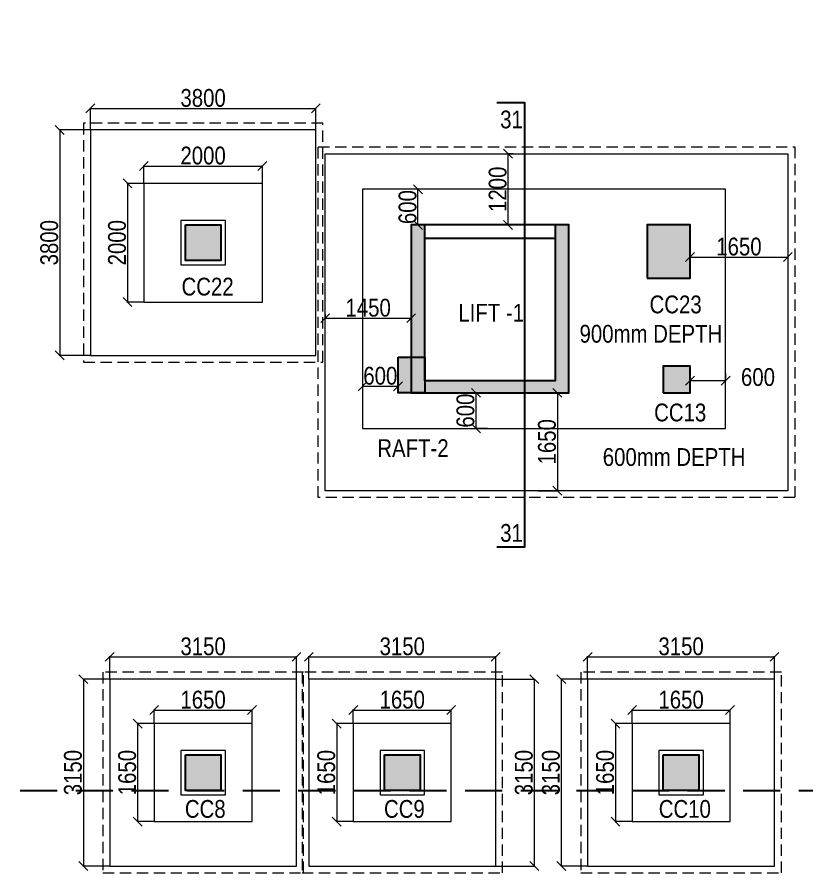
# Model space of a CAD drawing. Header units: millimetres. Extents: x 1112055 to 3390982, y -148532 to 766891.
# Drawn here: x 2029782 to 2043094, y 678122 to 692544 of the extents above; entities that cross this region are included whole.
import ezdxf

# ---------------------------------------------------------------- set-up
doc = ezdxf.new("R2010")
doc.units = ezdxf.units.MM
doc.header["$PDMODE"] = 35
doc.header["$PDSIZE"] = -25
doc.linetypes.add('DASHED2', pattern=[0.375, 0.25, -0.125])
doc.linetypes.add('Hidden', pattern=[9.525, 6.35, -3.175])
for name, color, linetype, lineweight in [('B COL. NO.', 3, 'Continuous', 20), ('B FINAL COLUMN', 1, 'Continuous', 30), ('B FOOTING', 49, 'Continuous', 20), ('B FOOTING DIM', 234, 'Continuous', 9), ('B P.C.C', 251, 'Continuous', 0)]:
    doc.layers.add(name, color=color, linetype=linetype, lineweight=lineweight)
doc.layers.add('B Pedestal', color=7, linetype='Continuous', lineweight=9, true_color=0x5c8948)
doc.layers.add('B-COL HT', color=7, linetype='Continuous', lineweight=0, true_color=0x4e4f45)
doc.styles.add('SWINC', font='swissc.ttf')
doc.dimstyles.new('BHOOMI', dxfattribs={"dimtxt": 230, "dimasz": 150, "dimexe": 10, "dimexo": 0, "dimgap": 25, "dimtad": 1, "dimdec": 0, "dimzin": 0, "dimdsep": 46, "dimtxsty": 'SWINC', "dimblk": 'OBLIQUE', "dimcen": 0.09, "dimclrd": 250, "dimclre": 250, "dimclrt": 256, "dimaunit": 1, "dimadec": 3, "dimazin": 0, "dimtfac": 1, "dimtdec": 0, "dimtofl": 0, "dimtmove": 1, "dimatfit": 3, "dimfxl": 100, "dimtolj": 1, "dimtzin": 0, "dimlwd": 9, "dimlwe": 5, "dimarcsym": 0})

# ---------------------------------------------------------------- blocks, each defined once
blk = doc.blocks.new('_Oblique')
at = {"color": 0, "linetype": 'ByBlock', "lineweight": -2}
blk.add_line((-0.5, -0.5), (0.5, 0.5), dxfattribs=at)
blk = doc.blocks.new('*D2959')
at = {"layer": 'B FOOTING DIM', "color": 250, "lineweight": 5, "ltscale": 0.5, "transparency": 16777216}
for p, q in [((2032092, 680637), (2032092, 680875)), ((2032092, 680865), (2033742, 680865)), ((2033742, 680637), (2033742, 680875))]:
    blk.add_line(p, q, dxfattribs=at)
at = {"layer": 'Defpoints', "color": 0, "transparency": 16777216}
for p in [(2033742, 680865), (2032092, 680637), (2033742, 680637)]:
    blk.add_point(p, dxfattribs=at)
at = {"layer": 'B FOOTING DIM', "color": 250, "lineweight": 5, "transparency": 16777216, "xscale": 150, "yscale": 150, "zscale": 150, "rotation": 180}
blk.add_blockref('_Oblique', (2032092, 680865), dxfattribs=at)
at = {"layer": 'B FOOTING DIM', "color": 250, "lineweight": 5, "transparency": 16777216, "xscale": 150, "yscale": 150, "zscale": 150}
blk.add_blockref('_Oblique', (2033742, 680865), dxfattribs=at)
at = {"layer": 'B FOOTING DIM', "transparency": 16777216, "insert": (2032917, 681040), "char_height": 300, "attachment_point": 5, "style": 'SWINC'}
blk.add_mtext('\\A1;1650', dxfattribs=at)
blk = doc.blocks.new('*D2960')
at = {"layer": 'B FOOTING DIM', "color": 250, "lineweight": 5, "ltscale": 0.5, "transparency": 16777216}
for p, q in [((2032092, 680637), (2031803, 680637)), ((2031813, 680637), (2031813, 678987)), ((2032092, 678987), (2031803, 678987))]:
    blk.add_line(p, q, dxfattribs=at)
at = {"layer": 'Defpoints', "color": 0, "transparency": 16777216}
for p in [(2032092, 680637), (2031813, 678987), (2032092, 678987)]:
    blk.add_point(p, dxfattribs=at)
at = {"layer": 'B FOOTING DIM', "color": 250, "lineweight": 5, "transparency": 16777216, "xscale": 150, "yscale": 150, "zscale": 150}
for p, rotation in [((2031813, 680637), 90), ((2031813, 678987), 270)]:
    blk.add_blockref('_Oblique', p, dxfattribs=dict(at, rotation=rotation))
at = {"layer": 'B FOOTING DIM', "transparency": 16777216, "insert": (2031638, 679812), "char_height": 300, "attachment_point": 5, "rotation": 90, "style": 'SWINC'}
blk.add_mtext('\\A1;1650', dxfattribs=at)
blk = doc.blocks.new('*D2961')
at = {"layer": 'B FOOTING DIM', "color": 250, "lineweight": 5, "ltscale": 0.5, "transparency": 16777216}
for p, q in [((2031342, 681387), (2031342, 681773)), ((2031342, 681763), (2034492, 681763)), ((2034492, 681387), (2034492, 681773))]:
    blk.add_line(p, q, dxfattribs=at)
at = {"layer": 'Defpoints', "color": 0, "transparency": 16777216}
for p in [(2034492, 681763), (2031342, 681387), (2034492, 681387)]:
    blk.add_point(p, dxfattribs=at)
at = {"layer": 'B FOOTING DIM', "color": 250, "lineweight": 5, "transparency": 16777216, "xscale": 150, "yscale": 150, "zscale": 150, "rotation": 180}
blk.add_blockref('_Oblique', (2031342, 681763), dxfattribs=at)
at = {"layer": 'B FOOTING DIM', "color": 250, "lineweight": 5, "transparency": 16777216, "xscale": 150, "yscale": 150, "zscale": 150}
blk.add_blockref('_Oblique', (2034492, 681763), dxfattribs=at)
at = {"layer": 'B FOOTING DIM', "transparency": 16777216, "insert": (2032917, 681938), "char_height": 300, "attachment_point": 5, "style": 'SWINC'}
blk.add_mtext('\\A1;3150', dxfattribs=at)
blk = doc.blocks.new('*D2962')
at = {"layer": 'B FOOTING DIM', "color": 250, "lineweight": 5, "ltscale": 0.5, "transparency": 16777216}
for p, q in [((2031342, 681387), (2030889, 681387)), ((2030899, 681387), (2030899, 678237)), ((2031342, 678237), (2030889, 678237))]:
    blk.add_line(p, q, dxfattribs=at)
at = {"layer": 'Defpoints', "color": 0, "transparency": 16777216}
for p in [(2031342, 681387), (2030899, 678237), (2031342, 678237)]:
    blk.add_point(p, dxfattribs=at)
at = {"layer": 'B FOOTING DIM', "color": 250, "lineweight": 5, "transparency": 16777216, "xscale": 150, "yscale": 150, "zscale": 150}
for p, rotation in [((2030899, 681387), 90), ((2030899, 678237), 270)]:
    blk.add_blockref('_Oblique', p, dxfattribs=dict(at, rotation=rotation))
at = {"layer": 'B FOOTING DIM', "transparency": 16777216, "insert": (2030724, 679812), "char_height": 300, "attachment_point": 5, "rotation": 90, "style": 'SWINC'}
blk.add_mtext('\\A1;3150', dxfattribs=at)
blk = doc.blocks.new('*D2963')
at = {"layer": 'B FOOTING DIM', "color": 250, "lineweight": 5, "ltscale": 0.5, "transparency": 16777216}
for p, q in [((2035449, 680637), (2035449, 680875)), ((2035449, 680865), (2037099, 680865)), ((2037099, 680637), (2037099, 680875))]:
    blk.add_line(p, q, dxfattribs=at)
at = {"layer": 'Defpoints', "color": 0, "transparency": 16777216}
for p in [(2037099, 680865), (2035449, 680637), (2037099, 680637)]:
    blk.add_point(p, dxfattribs=at)
at = {"layer": 'B FOOTING DIM', "color": 250, "lineweight": 5, "transparency": 16777216, "xscale": 150, "yscale": 150, "zscale": 150, "rotation": 180}
blk.add_blockref('_Oblique', (2035449, 680865), dxfattribs=at)
at = {"layer": 'B FOOTING DIM', "color": 250, "lineweight": 5, "transparency": 16777216, "xscale": 150, "yscale": 150, "zscale": 150}
blk.add_blockref('_Oblique', (2037099, 680865), dxfattribs=at)
at = {"layer": 'B FOOTING DIM', "transparency": 16777216, "insert": (2036274, 681040), "char_height": 300, "attachment_point": 5, "style": 'SWINC'}
blk.add_mtext('\\A1;1650', dxfattribs=at)
blk = doc.blocks.new('*D2964')
at = {"layer": 'B FOOTING DIM', "color": 250, "lineweight": 5, "ltscale": 0.5, "transparency": 16777216}
for p, q in [((2035449, 680637), (2035159, 680637)), ((2035169, 680637), (2035169, 678987)), ((2035449, 678987), (2035159, 678987))]:
    blk.add_line(p, q, dxfattribs=at)
at = {"layer": 'Defpoints', "color": 0, "transparency": 16777216}
for p in [(2035449, 680637), (2035169, 678987), (2035449, 678987)]:
    blk.add_point(p, dxfattribs=at)
at = {"layer": 'B FOOTING DIM', "color": 250, "lineweight": 5, "transparency": 16777216, "xscale": 150, "yscale": 150, "zscale": 150}
for p, rotation in [((2035169, 680637), 90), ((2035169, 678987), 270)]:
    blk.add_blockref('_Oblique', p, dxfattribs=dict(at, rotation=rotation))
at = {"layer": 'B FOOTING DIM', "transparency": 16777216, "insert": (2034994, 679812), "char_height": 300, "attachment_point": 5, "rotation": 90, "style": 'SWINC'}
blk.add_mtext('\\A1;1650', dxfattribs=at)
blk = doc.blocks.new('*D2965')
at = {"layer": 'B FOOTING DIM', "color": 250, "lineweight": 5, "ltscale": 0.5, "transparency": 16777216}
for p, q in [((2034699, 681387), (2034699, 681773)), ((2034699, 681763), (2037849, 681763)), ((2037849, 681387), (2037849, 681773))]:
    blk.add_line(p, q, dxfattribs=at)
at = {"layer": 'Defpoints', "color": 0, "transparency": 16777216}
for p in [(2037849, 681763), (2034699, 681387), (2037849, 681387)]:
    blk.add_point(p, dxfattribs=at)
at = {"layer": 'B FOOTING DIM', "color": 250, "lineweight": 5, "transparency": 16777216, "xscale": 150, "yscale": 150, "zscale": 150, "rotation": 180}
blk.add_blockref('_Oblique', (2034699, 681763), dxfattribs=at)
at = {"layer": 'B FOOTING DIM', "color": 250, "lineweight": 5, "transparency": 16777216, "xscale": 150, "yscale": 150, "zscale": 150}
blk.add_blockref('_Oblique', (2037849, 681763), dxfattribs=at)
at = {"layer": 'B FOOTING DIM', "transparency": 16777216, "insert": (2036274, 681938), "char_height": 300, "attachment_point": 5, "style": 'SWINC'}
blk.add_mtext('\\A1;3150', dxfattribs=at)
blk = doc.blocks.new('*D2966')
at = {"layer": 'B FOOTING DIM', "color": 250, "lineweight": 5, "ltscale": 0.5, "transparency": 16777216}
for p, q in [((2037849, 681387), (2038509, 681387)), ((2038499, 681387), (2038499, 678237)), ((2037849, 678237), (2038509, 678237))]:
    blk.add_line(p, q, dxfattribs=at)
at = {"layer": 'Defpoints', "color": 0, "transparency": 16777216}
for p in [(2037849, 681387), (2037849, 678237), (2038499, 678237)]:
    blk.add_point(p, dxfattribs=at)
at = {"layer": 'B FOOTING DIM', "color": 250, "lineweight": 5, "transparency": 16777216, "xscale": 150, "yscale": 150, "zscale": 150}
for p, rotation in [((2038499, 681387), 90), ((2038499, 678237), 270)]:
    blk.add_blockref('_Oblique', p, dxfattribs=dict(at, rotation=rotation))
at = {"layer": 'B FOOTING DIM', "transparency": 16777216, "insert": (2038324, 679812), "char_height": 300, "attachment_point": 5, "rotation": 90, "style": 'SWINC'}
blk.add_mtext('\\A1;3150', dxfattribs=at)
blk = doc.blocks.new('*D2967')
at = {"layer": 'B FOOTING DIM', "color": 250, "lineweight": 5, "ltscale": 0.5, "transparency": 16777216}
for p, q in [((2040149, 680637), (2040149, 680875)), ((2040149, 680865), (2041799, 680865)), ((2041799, 680637), (2041799, 680875))]:
    blk.add_line(p, q, dxfattribs=at)
at = {"layer": 'Defpoints', "color": 0, "transparency": 16777216}
for p in [(2041799, 680865), (2040149, 680637), (2041799, 680637)]:
    blk.add_point(p, dxfattribs=at)
at = {"layer": 'B FOOTING DIM', "color": 250, "lineweight": 5, "transparency": 16777216, "xscale": 150, "yscale": 150, "zscale": 150, "rotation": 180}
blk.add_blockref('_Oblique', (2040149, 680865), dxfattribs=at)
at = {"layer": 'B FOOTING DIM', "color": 250, "lineweight": 5, "transparency": 16777216, "xscale": 150, "yscale": 150, "zscale": 150}
blk.add_blockref('_Oblique', (2041799, 680865), dxfattribs=at)
at = {"layer": 'B FOOTING DIM', "transparency": 16777216, "insert": (2040974, 681040), "char_height": 300, "attachment_point": 5, "style": 'SWINC'}
blk.add_mtext('\\A1;1650', dxfattribs=at)
blk = doc.blocks.new('*D2968')
at = {"layer": 'B FOOTING DIM', "color": 250, "lineweight": 5, "ltscale": 0.5, "transparency": 16777216}
for p, q in [((2040149, 680637), (2039859, 680637)), ((2039869, 680637), (2039869, 678987)), ((2040149, 678987), (2039859, 678987))]:
    blk.add_line(p, q, dxfattribs=at)
at = {"layer": 'Defpoints', "color": 0, "transparency": 16777216}
for p in [(2040149, 680637), (2039869, 678987), (2040149, 678987)]:
    blk.add_point(p, dxfattribs=at)
at = {"layer": 'B FOOTING DIM', "color": 250, "lineweight": 5, "transparency": 16777216, "xscale": 150, "yscale": 150, "zscale": 150}
for p, rotation in [((2039869, 680637), 90), ((2039869, 678987), 270)]:
    blk.add_blockref('_Oblique', p, dxfattribs=dict(at, rotation=rotation))
at = {"layer": 'B FOOTING DIM', "transparency": 16777216, "insert": (2039694, 679812), "char_height": 300, "attachment_point": 5, "rotation": 90, "style": 'SWINC'}
blk.add_mtext('\\A1;1650', dxfattribs=at)
blk = doc.blocks.new('*D2969')
at = {"layer": 'B FOOTING DIM', "color": 250, "lineweight": 5, "ltscale": 0.5, "transparency": 16777216}
for p, q in [((2039399, 681387), (2039399, 681773)), ((2039399, 681763), (2042549, 681763)), ((2042549, 681387), (2042549, 681773))]:
    blk.add_line(p, q, dxfattribs=at)
at = {"layer": 'Defpoints', "color": 0, "transparency": 16777216}
for p in [(2042549, 681763), (2039399, 681387), (2042549, 681387)]:
    blk.add_point(p, dxfattribs=at)
at = {"layer": 'B FOOTING DIM', "color": 250, "lineweight": 5, "transparency": 16777216, "xscale": 150, "yscale": 150, "zscale": 150, "rotation": 180}
blk.add_blockref('_Oblique', (2039399, 681763), dxfattribs=at)
at = {"layer": 'B FOOTING DIM', "color": 250, "lineweight": 5, "transparency": 16777216, "xscale": 150, "yscale": 150, "zscale": 150}
blk.add_blockref('_Oblique', (2042549, 681763), dxfattribs=at)
at = {"layer": 'B FOOTING DIM', "transparency": 16777216, "insert": (2040974, 681938), "char_height": 300, "attachment_point": 5, "style": 'SWINC'}
blk.add_mtext('\\A1;3150', dxfattribs=at)
blk = doc.blocks.new('*D2970')
at = {"layer": 'B FOOTING DIM', "color": 250, "lineweight": 5, "ltscale": 0.5, "transparency": 16777216}
for p, q in [((2039399, 681387), (2038945, 681387)), ((2038955, 681387), (2038955, 678237)), ((2039399, 678237), (2038945, 678237))]:
    blk.add_line(p, q, dxfattribs=at)
at = {"layer": 'Defpoints', "color": 0, "transparency": 16777216}
for p in [(2039399, 681387), (2038955, 678237), (2039399, 678237)]:
    blk.add_point(p, dxfattribs=at)
at = {"layer": 'B FOOTING DIM', "color": 250, "lineweight": 5, "transparency": 16777216, "xscale": 150, "yscale": 150, "zscale": 150}
for p, rotation in [((2038955, 681387), 90), ((2038955, 678237), 270)]:
    blk.add_blockref('_Oblique', p, dxfattribs=dict(at, rotation=rotation))
at = {"layer": 'B FOOTING DIM', "transparency": 16777216, "insert": (2038780, 679812), "char_height": 300, "attachment_point": 5, "rotation": 90, "style": 'SWINC'}
blk.add_mtext('\\A1;3150', dxfattribs=at)
blk = doc.blocks.new('*D3019')
at = {"layer": 'B FOOTING DIM', "color": 250, "lineweight": 5, "ltscale": 0.5, "transparency": 16777216}
for p, q in [((2031017, 690642), (2031017, 691015)), ((2031017, 691005), (2034817, 691005)), ((2034817, 690642), (2034817, 691015))]:
    blk.add_line(p, q, dxfattribs=at)
at = {"layer": 'Defpoints', "color": 0, "transparency": 16777216}
for p in [(2034817, 691005), (2031017, 690642), (2034817, 690642)]:
    blk.add_point(p, dxfattribs=at)
at = {"layer": 'B FOOTING DIM', "color": 250, "lineweight": 5, "transparency": 16777216, "xscale": 150, "yscale": 150, "zscale": 150, "rotation": 180}
blk.add_blockref('_Oblique', (2031017, 691005), dxfattribs=at)
at = {"layer": 'B FOOTING DIM', "color": 250, "lineweight": 5, "transparency": 16777216, "xscale": 150, "yscale": 150, "zscale": 150}
blk.add_blockref('_Oblique', (2034817, 691005), dxfattribs=at)
at = {"layer": 'B FOOTING DIM', "transparency": 16777216, "insert": (2032917, 691180), "char_height": 300, "attachment_point": 5, "style": 'SWINC'}
blk.add_mtext('\\A1;3800', dxfattribs=at)
blk = doc.blocks.new('*D3020')
at = {"layer": 'B FOOTING DIM', "color": 250, "lineweight": 5, "ltscale": 0.5, "transparency": 16777216}
for p, q in [((2031017, 690642), (2030490, 690642)), ((2030500, 690642), (2030500, 686842)), ((2031017, 686842), (2030490, 686842))]:
    blk.add_line(p, q, dxfattribs=at)
at = {"layer": 'Defpoints', "color": 0, "transparency": 16777216}
for p in [(2031017, 690642), (2030500, 686842), (2031017, 686842)]:
    blk.add_point(p, dxfattribs=at)
at = {"layer": 'B FOOTING DIM', "color": 250, "lineweight": 5, "transparency": 16777216, "xscale": 150, "yscale": 150, "zscale": 150}
for p, rotation in [((2030500, 690642), 90), ((2030500, 686842), 270)]:
    blk.add_blockref('_Oblique', p, dxfattribs=dict(at, rotation=rotation))
at = {"layer": 'B FOOTING DIM', "transparency": 16777216, "insert": (2030325, 688742), "char_height": 300, "attachment_point": 5, "rotation": 90, "style": 'SWINC'}
blk.add_mtext('\\A1;3800', dxfattribs=at)
blk = doc.blocks.new('*D3021')
at = {"layer": 'B FOOTING DIM', "color": 250, "lineweight": 5, "ltscale": 0.5, "transparency": 16777216}
for p, q in [((2031917, 689742), (2031917, 690044)), ((2031917, 690034), (2033917, 690034)), ((2033917, 689742), (2033917, 690044))]:
    blk.add_line(p, q, dxfattribs=at)
at = {"layer": 'Defpoints', "color": 0, "transparency": 16777216}
for p in [(2033917, 690034), (2031917, 689742), (2033917, 689742)]:
    blk.add_point(p, dxfattribs=at)
at = {"layer": 'B FOOTING DIM', "color": 250, "lineweight": 5, "transparency": 16777216, "xscale": 150, "yscale": 150, "zscale": 150, "rotation": 180}
blk.add_blockref('_Oblique', (2031917, 690034), dxfattribs=at)
at = {"layer": 'B FOOTING DIM', "color": 250, "lineweight": 5, "transparency": 16777216, "xscale": 150, "yscale": 150, "zscale": 150}
blk.add_blockref('_Oblique', (2033917, 690034), dxfattribs=at)
at = {"layer": 'B FOOTING DIM', "transparency": 16777216, "insert": (2032917, 690209), "char_height": 300, "attachment_point": 5, "style": 'SWINC'}
blk.add_mtext('\\A1;2000', dxfattribs=at)
blk = doc.blocks.new('*D3022')
at = {"layer": 'B FOOTING DIM', "color": 250, "lineweight": 5, "ltscale": 0.5, "transparency": 16777216}
for p, q in [((2031917, 689742), (2031632, 689742)), ((2031642, 689742), (2031642, 687742)), ((2031917, 687742), (2031632, 687742))]:
    blk.add_line(p, q, dxfattribs=at)
at = {"layer": 'Defpoints', "color": 0, "transparency": 16777216}
for p in [(2031917, 689742), (2031642, 687742), (2031917, 687742)]:
    blk.add_point(p, dxfattribs=at)
at = {"layer": 'B FOOTING DIM', "color": 250, "lineweight": 5, "transparency": 16777216, "xscale": 150, "yscale": 150, "zscale": 150}
for p, rotation in [((2031642, 689742), 90), ((2031642, 687742), 270)]:
    blk.add_blockref('_Oblique', p, dxfattribs=dict(at, rotation=rotation))
at = {"layer": 'B FOOTING DIM', "transparency": 16777216, "insert": (2031467, 688742), "char_height": 300, "attachment_point": 5, "rotation": 90, "style": 'SWINC'}
blk.add_mtext('\\A1;2000', dxfattribs=at)
blk = doc.blocks.new('*D2538')
at = {"layer": 'B FOOTING DIM', "color": 250, "lineweight": 5, "ltscale": 0.5, "transparency": 16777216}
for p, q in [((2039084, 686212), (2038879, 686212)), ((2038889, 686212), (2038889, 684562)), ((2038559, 684562), (2038899, 684562))]:
    blk.add_line(p, q, dxfattribs=at)
at = {"layer": 'Defpoints', "color": 0, "transparency": 16777216}
for p in [(2039084, 686212), (2038559, 684562), (2038889, 684562)]:
    blk.add_point(p, dxfattribs=at)
at = {"layer": 'B FOOTING DIM', "color": 250, "lineweight": 5, "transparency": 16777216, "xscale": 150, "yscale": 150, "zscale": 150}
for p, rotation in [((2038889, 686212), 90), ((2038889, 684562), 270)]:
    blk.add_blockref('_Oblique', p, dxfattribs=dict(at, rotation=rotation))
at = {"layer": 'B FOOTING DIM', "transparency": 16777216, "insert": (2038714, 685387), "char_height": 300, "attachment_point": 5, "rotation": 90, "style": 'SWINC'}
blk.add_mtext('\\A1;1650', dxfattribs=at)
blk = doc.blocks.new('*D2539')
at = {"layer": 'B FOOTING DIM', "color": 250, "lineweight": 5, "ltscale": 0.5, "transparency": 16777216}
for p, q in [((2038145, 690242), (2038048, 690242)), ((2038058, 689042), (2038058, 690242)), ((2038184, 689042), (2038048, 689042))]:
    blk.add_line(p, q, dxfattribs=at)
at = {"layer": 'Defpoints', "color": 0, "transparency": 16777216}
for p in [(2038058, 690242), (2038145, 690242), (2038184, 689042)]:
    blk.add_point(p, dxfattribs=at)
at = {"layer": 'B FOOTING DIM', "color": 250, "lineweight": 5, "transparency": 16777216, "xscale": 150, "yscale": 150, "zscale": 150}
for p, rotation in [((2038058, 690242), 90), ((2038058, 689042), 270)]:
    blk.add_blockref('_Oblique', p, dxfattribs=dict(at, rotation=rotation))
at = {"layer": 'B FOOTING DIM', "transparency": 16777216, "insert": (2037883, 689642), "char_height": 300, "attachment_point": 5, "rotation": 90, "style": 'SWINC'}
blk.add_mtext('\\A1;1200', dxfattribs=at)
blk = doc.blocks.new('*D2547')
at = {"layer": 'B FOOTING DIM', "color": 250, "lineweight": 5, "ltscale": 0.5, "transparency": 16777216}
for p, q in [((2034974, 687540), (2034974, 687460)), ((2036424, 687540), (2036424, 687460)), ((2034974, 687470), (2036424, 687470))]:
    blk.add_line(p, q, dxfattribs=at)
at = {"layer": 'Defpoints', "color": 0, "transparency": 16777216}
for p in [(2034974, 687540), (2036424, 687540), (2036424, 687470)]:
    blk.add_point(p, dxfattribs=at)
at = {"layer": 'B FOOTING DIM', "color": 250, "lineweight": 5, "transparency": 16777216, "xscale": 150, "yscale": 150, "zscale": 150, "rotation": 180}
blk.add_blockref('_Oblique', (2034974, 687470), dxfattribs=at)
at = {"layer": 'B FOOTING DIM', "color": 250, "lineweight": 5, "transparency": 16777216, "xscale": 150, "yscale": 150, "zscale": 150}
blk.add_blockref('_Oblique', (2036424, 687470), dxfattribs=at)
at = {"layer": 'B FOOTING DIM', "transparency": 16777216, "insert": (2035699, 687645), "char_height": 300, "attachment_point": 5, "style": 'SWINC'}
blk.add_mtext('\\A1;1450', dxfattribs=at)
blk = doc.blocks.new('*D2548')
at = {"layer": 'B FOOTING DIM', "color": 250, "lineweight": 5, "ltscale": 0.5, "transparency": 16777216}
for p, q in [((2041124, 688592), (2041124, 688490)), ((2041124, 688500), (2042774, 688500)), ((2042774, 688592), (2042774, 688490))]:
    blk.add_line(p, q, dxfattribs=at)
at = {"layer": 'Defpoints', "color": 0, "transparency": 16777216}
for p in [(2041124, 688592), (2042774, 688592), (2042774, 688500)]:
    blk.add_point(p, dxfattribs=at)
at = {"layer": 'B FOOTING DIM', "color": 250, "lineweight": 5, "transparency": 16777216, "xscale": 150, "yscale": 150, "zscale": 150, "rotation": 180}
blk.add_blockref('_Oblique', (2041124, 688500), dxfattribs=at)
at = {"layer": 'B FOOTING DIM', "color": 250, "lineweight": 5, "transparency": 16777216, "xscale": 150, "yscale": 150, "zscale": 150}
blk.add_blockref('_Oblique', (2042774, 688500), dxfattribs=at)
at = {"layer": 'B FOOTING DIM', "transparency": 16777216, "insert": (2041949, 688675), "char_height": 300, "attachment_point": 5, "style": 'SWINC'}
blk.add_mtext('\\A1;1650', dxfattribs=at)
blk = doc.blocks.new('*D2566')
at = {"layer": 'B FOOTING DIM', "color": 250, "lineweight": 5, "ltscale": 0.5, "transparency": 16777216}
for p, q in [((2036539, 689642), (2036549, 689642)), ((2036539, 689042), (2036539, 689642)), ((2036539, 689042), (2036549, 689042))]:
    blk.add_line(p, q, dxfattribs=at)
at = {"layer": 'Defpoints', "color": 0, "transparency": 16777216}
for p in [(2036539, 689642), (2036539, 689642), (2036539, 689042)]:
    blk.add_point(p, dxfattribs=at)
at = {"layer": 'B FOOTING DIM', "color": 250, "lineweight": 5, "transparency": 16777216, "xscale": 150, "yscale": 150, "zscale": 150}
for p, rotation in [((2036539, 689642), 90), ((2036539, 689042), 270)]:
    blk.add_blockref('_Oblique', p, dxfattribs=dict(at, rotation=rotation))
at = {"layer": 'B FOOTING DIM', "transparency": 16777216, "insert": (2036364, 689342), "char_height": 300, "attachment_point": 5, "rotation": 90, "style": 'SWINC'}
blk.add_mtext('\\A1;600', dxfattribs=at)
blk = doc.blocks.new('*D2567')
at = {"layer": 'B FOOTING DIM', "color": 250, "lineweight": 5, "ltscale": 0.5, "transparency": 16777216}
for p, q in [((2037656, 686212), (2037505, 686212)), ((2037515, 686212), (2037515, 685612)), ((2037710, 685612), (2037505, 685612))]:
    blk.add_line(p, q, dxfattribs=at)
at = {"layer": 'Defpoints', "color": 0, "transparency": 16777216}
for p in [(2037656, 686212), (2037515, 685612), (2037710, 685612)]:
    blk.add_point(p, dxfattribs=at)
at = {"layer": 'B FOOTING DIM', "color": 250, "lineweight": 5, "transparency": 16777216, "xscale": 150, "yscale": 150, "zscale": 150}
for p, rotation in [((2037515, 686212), 90), ((2037515, 685612), 270)]:
    blk.add_blockref('_Oblique', p, dxfattribs=dict(at, rotation=rotation))
at = {"layer": 'B FOOTING DIM', "transparency": 16777216, "insert": (2037340, 685912), "char_height": 300, "attachment_point": 5, "rotation": 90, "style": 'SWINC'}
blk.add_mtext('\\A1;600', dxfattribs=at)
blk = doc.blocks.new('*D2568')
at = {"layer": 'B FOOTING DIM', "color": 250, "lineweight": 5, "ltscale": 0.5, "transparency": 16777216}
for p, q in [((2041124, 686543), (2041124, 686407)), ((2041724, 686543), (2041724, 686407)), ((2041124, 686417), (2041724, 686417))]:
    blk.add_line(p, q, dxfattribs=at)
at = {"layer": 'Defpoints', "color": 0, "transparency": 16777216}
for p in [(2041124, 686543), (2041724, 686543), (2041724, 686417)]:
    blk.add_point(p, dxfattribs=at)
at = {"layer": 'B FOOTING DIM', "color": 250, "lineweight": 5, "transparency": 16777216, "xscale": 150, "yscale": 150, "zscale": 150, "rotation": 180}
blk.add_blockref('_Oblique', (2041124, 686417), dxfattribs=at)
at = {"layer": 'B FOOTING DIM', "color": 250, "lineweight": 5, "transparency": 16777216, "xscale": 150, "yscale": 150, "zscale": 150}
blk.add_blockref('_Oblique', (2041724, 686417), dxfattribs=at)
at = {"layer": 'B FOOTING DIM', "transparency": 16777216, "insert": (2042270, 686476), "char_height": 300, "attachment_point": 5, "style": 'SWINC'}
blk.add_mtext('\\A1;600', dxfattribs=at)
blk = doc.blocks.new('*D2569')
at = {"layer": 'B FOOTING DIM', "color": 250, "lineweight": 5, "ltscale": 0.5, "transparency": 16777216}
for p, q in [((2035604, 686449), (2035604, 686313)), ((2036204, 686449), (2036204, 686313)), ((2035604, 686323), (2036204, 686323))]:
    blk.add_line(p, q, dxfattribs=at)
at = {"layer": 'Defpoints', "color": 0, "transparency": 16777216}
for p in [(2035604, 686449), (2036204, 686449), (2036204, 686323)]:
    blk.add_point(p, dxfattribs=at)
at = {"layer": 'B FOOTING DIM', "color": 250, "lineweight": 5, "transparency": 16777216, "xscale": 150, "yscale": 150, "zscale": 150, "rotation": 180}
blk.add_blockref('_Oblique', (2035604, 686323), dxfattribs=at)
at = {"layer": 'B FOOTING DIM', "color": 250, "lineweight": 5, "transparency": 16777216, "xscale": 150, "yscale": 150, "zscale": 150}
blk.add_blockref('_Oblique', (2036204, 686323), dxfattribs=at)
at = {"layer": 'B FOOTING DIM', "transparency": 16777216, "insert": (2035904, 686498), "char_height": 300, "attachment_point": 5, "style": 'SWINC'}
blk.add_mtext('\\A1;600', dxfattribs=at)

msp = doc.modelspace()

# ---------------------------------------------------------------- hatches: boundary and pattern name
at = {"layer": 'B-COL HT', "lineweight": 0}
h = msp.add_hatch(color=250, dxfattribs=at)
h.dxf.hatch_style = 1
h.paths.add_polyline_path([(2032617.5, 689041.9), (2033217.5, 689041.9), (2033217.5, 688441.9), (2032617.5, 688441.9)])
h = msp.add_hatch(color=250, dxfattribs=at)
h.dxf.hatch_style = 1
h.paths.add_polyline_path([(2036654.1, 689041.9), (2036424.1, 689041.9), (2036424.1, 686211.9), (2039084.1, 686211.9), (2039084.1, 689041.9), (2038854.1, 689041.9), (2038854.1, 686411.9), (2036654.1, 686411.9)])
h = msp.add_hatch(color=250, dxfattribs=at)
h.dxf.hatch_style = 1
h.paths.add_polyline_path([(2040404.1, 688141.9), (2041124.1, 688141.9), (2041124.1, 689041.9), (2040404.1, 689041.9)])
h = msp.add_hatch(color=250, dxfattribs=at)
h.dxf.hatch_style = 1
h.paths.add_polyline_path([(2036204.1, 686811.9), (2036654.1, 686811.9), (2036654.1, 686211.9), (2036204.1, 686211.9)])
h = msp.add_hatch(color=250, dxfattribs=at)
h.dxf.hatch_style = 1
h.paths.add_polyline_path([(2040674.1, 686211.9), (2041124.1, 686211.9), (2041124.1, 686661.9), (2040674.1, 686661.9)])
h = msp.add_hatch(color=250, dxfattribs=at)
h.dxf.hatch_style = 1
h.paths.add_polyline_path([(2032617.5, 680111.9), (2033217.5, 680111.9), (2033217.5, 679511.9), (2032617.5, 679511.9)])
h = msp.add_hatch(color=250, dxfattribs=at)
h.dxf.hatch_style = 1
h.paths.add_polyline_path([(2035974.1, 680111.9), (2036574.1, 680111.9), (2036574.1, 679511.9), (2035974.1, 679511.9)])
h = msp.add_hatch(color=250, dxfattribs=at)
h.dxf.hatch_style = 1
h.paths.add_polyline_path([(2040674.1, 680111.9), (2041274.1, 680111.9), (2041274.1, 679511.9), (2040674.1, 679511.9)])

# ---------------------------------------------------------------- linework, layer by layer
at = {"color": 16, "linetype": 'DASHED2', "lineweight": 30, "ltscale": 2500}
msp.add_lwpolyline([(1996084.1, 679511.9), (2048434.1, 679511.9), (2048434.1, 721356.9), (1996084.1, 721356.9)], close=True, dxfattribs=at)
at = {"color": 6, "lineweight": 30}
msp.add_lwpolyline([(2037869.9, 683619), (2038339.9, 683619), (2038339.9, 691097.5), (2037869.9, 691097.5)], dxfattribs=at)
at = {"layer": 'B FINAL COLUMN'}
for p, q in [((2038854.1, 689041.9), (2036654.1, 689041.9)), ((2038854.1, 688811.9), (2036654.1, 688811.9))]:
    msp.add_line(p, q, dxfattribs=at)
for points in [[(2032617.5, 689041.9), (2033217.5, 689041.9), (2033217.5, 688441.9), (2032617.5, 688441.9)], [(2040404.1, 688141.9), (2041124.1, 688141.9), (2041124.1, 689041.9), (2040404.1, 689041.9)], [(2036204.1, 686811.9), (2036654.1, 686811.9), (2036654.1, 686211.9), (2036204.1, 686211.9)], [(2040674.1, 686211.9), (2041124.1, 686211.9), (2041124.1, 686661.9), (2040674.1, 686661.9)], [(2032617.5, 680111.9), (2033217.5, 680111.9), (2033217.5, 679511.9), (2032617.5, 679511.9)], [(2035974.1, 680111.9), (2036574.1, 680111.9), (2036574.1, 679511.9), (2035974.1, 679511.9)], [(2040674.1, 680111.9), (2041274.1, 680111.9), (2041274.1, 679511.9), (2040674.1, 679511.9)]]:
    msp.add_lwpolyline(points, close=True, dxfattribs=at)
msp.add_lwpolyline([(2036654.1, 689041.9), (2036424.1, 689041.9), (2036424.1, 686211.9), (2039084.1, 686211.9), (2039084.1, 689041.9), (2038854.1, 689041.9), (2038854.1, 686411.9), (2036654.1, 686411.9), (2036654.1, 689041.9)], dxfattribs=at)
at = {"layer": 'B FOOTING'}
for points in [[(2031017.5, 686841.9), (2034817.5, 686841.9), (2034817.5, 690641.9), (2031017.5, 690641.9)], [(2034973.8, 690241.6), (2042773.7, 690241.6), (2042773.7, 684562.1), (2034973.8, 684562.1)], [(2031917.5, 687741.9), (2033917.5, 687741.9), (2033917.5, 689741.9), (2031917.5, 689741.9)], [(2031342.5, 678236.9), (2034492.5, 678236.9), (2034492.5, 681386.9), (2031342.5, 681386.9)], [(2034699.1, 678236.9), (2037849.1, 678236.9), (2037849.1, 681386.9), (2034699.1, 681386.9)], [(2039399.1, 678236.9), (2042549.1, 678236.9), (2042549.1, 681386.9), (2039399.1, 681386.9)], [(2032092.5, 678986.9), (2033742.5, 678986.9), (2033742.5, 680636.9), (2032092.5, 680636.9)], [(2035449.1, 678986.9), (2037099.1, 678986.9), (2037099.1, 680636.9), (2035449.1, 680636.9)], [(2040149.1, 678986.9), (2041799.1, 678986.9), (2041799.1, 680636.9), (2040149.1, 680636.9)]]:
    msp.add_lwpolyline(points, close=True, dxfattribs=at)
at = {"layer": 'B FOOTING', "color": 4}
msp.add_lwpolyline([(2035604.1, 685611.9), (2041724.1, 685611.9), (2041724.1, 689641.9), (2035604.1, 689641.9)], close=True, dxfattribs=at)
at = {"layer": 'B P.C.C', "color": 250, "linetype": 'Hidden', "lineweight": 0, "ltscale": 30}
for points in [[(2030902.5, 686726.9), (2034932.5, 686726.9), (2034932.5, 690756.9), (2030902.5, 690756.9)], [(2034858.8, 690356.6), (2042888.7, 690356.6), (2042888.7, 684447.1), (2034858.8, 684447.1)], [(2031227.5, 678121.9), (2034607.5, 678121.9), (2034607.5, 681501.9), (2031227.5, 681501.9)], [(2034584.1, 678121.9), (2037964.1, 678121.9), (2037964.1, 681501.9), (2034584.1, 681501.9)], [(2039284.1, 678121.9), (2042664.1, 678121.9), (2042664.1, 681501.9), (2039284.1, 681501.9)]]:
    msp.add_lwpolyline(points, close=True, dxfattribs=at)
at = {"layer": 'B Pedestal', "color": 87, "lineweight": 9}
for points in [[(2032542.5, 688366.9), (2033292.5, 688366.9), (2033292.5, 689116.9), (2032542.5, 689116.9)], [(2032542.5, 679436.9), (2033292.5, 679436.9), (2033292.5, 680186.9), (2032542.5, 680186.9)], [(2035899.1, 679436.9), (2036649.1, 679436.9), (2036649.1, 680186.9), (2035899.1, 680186.9)], [(2040599.1, 679436.9), (2041349.1, 679436.9), (2041349.1, 680186.9), (2040599.1, 680186.9)]]:
    msp.add_lwpolyline(points, close=True, dxfattribs=at)

# ---------------------------------------------------------------- texts
at = {"color": 6, "lineweight": 30, "style": 'SWINC'}
for s, p in [('31', (2037924.6, 690669.1)), ('RAFT-2', (2035853.5, 685130)), ('31', (2037924.6, 683701.2))]:
    msp.add_text(s, height=300, dxfattribs=at).set_placement(p)
at = {"layer": 'B COL. NO.', "style": 'SWINC'}
for s, p in [('CC22', (2032553.6, 687851.7)), ('CC23', (2040442.9, 687551.7)), ('LIFT -1', (2037219.5, 687411.6)), ('CC13', (2040519.8, 685730.5)), ('CC8', (2032609.7, 679049.7)), ('CC9', (2035966.4, 679049.7)), ('CC10', (2040597.5, 679049.7))]:
    msp.add_text(s, height=300, dxfattribs=at).set_placement(p)
at = {"layer": 'B FOOTING', "color": 4, "style": 'SWINC'}
msp.add_text('900mm DEPTH', height=300, dxfattribs=at).set_placement((2039262, 687057.3))
at = {"layer": 'B FOOTING', "color": 5, "style": 'SWINC'}
msp.add_text('600mm DEPTH', height=300, dxfattribs=at).set_placement((2039653.5, 684980))

# ---------------------------------------------------------------- dimensions: what is measured, and where the dimension line sits
at = {"layer": 'B FOOTING DIM', "color": 250, "ltscale": 0.5}
for base, p1, p2, picture, middle in [((2034817.5, 691005.3), (2031017.5, 690641.9), (2034817.5, 690641.9), '*D3019', (2032917.5, 691180.3)), ((2033917.5, 690034.3), (2031917.5, 689741.9), (2033917.5, 689741.9), '*D3021', (2032917.5, 690209.3)), ((2042773.7, 688500), (2041124.1, 688591.9), (2042773.7, 688591.9), '*D2548', (2041948.9, 688675)), ((2036424.1, 687470), (2034973.8, 687540), (2036424.1, 687540), '*D2547', (2035699, 687645)), ((2034492.5, 681763.1), (2031342.5, 681386.9), (2034492.5, 681386.9), '*D2961', (2032917.5, 681938.1)), ((2037849.1, 681763.1), (2034699.1, 681386.9), (2037849.1, 681386.9), '*D2965', (2036274.1, 681938.1)), ((2042549.1, 681763.1), (2039399.1, 681386.9), (2042549.1, 681386.9), '*D2969', (2040974.1, 681938.1)), ((2033742.5, 680865.1), (2032092.5, 680636.9), (2033742.5, 680636.9), '*D2959', (2032917.5, 681040.1)), ((2037099.1, 680865.1), (2035449.1, 680636.9), (2037099.1, 680636.9), '*D2963', (2036274.1, 681040.1)), ((2041799.1, 680865.1), (2040149.1, 680636.9), (2041799.1, 680636.9), '*D2967', (2040974.1, 681040.1))]:
    dim = msp.add_linear_dim(base=base, p1=p1, p2=p2, dimstyle='BHOOMI', override={"dimtxt": 300, "dimlwd": 5}, dxfattribs=at)
    dim.commit()
    dim.dimension.update_dxf_attribs({"geometry": picture, "text_midpoint": middle})
for base, p1, p2, picture, middle in [((2030500.3, 686841.9), (2031017.5, 690641.9), (2031017.5, 686841.9), '*D3020', (2030325.3, 688741.9)), ((2038057.6, 690241.6), (2038184.1, 689041.9), (2038144.5, 690241.6), '*D2539', (2037882.6, 689641.7)), ((2031642.2, 687741.9), (2031917.5, 689741.9), (2031917.5, 687741.9), '*D3022', (2031467.2, 688741.9)), ((2038888.8, 684562.1), (2039084.1, 686211.9), (2038559.4, 684562.1), '*D2538', (2038713.8, 685387)), ((2030898.5, 678236.9), (2031342.5, 681386.9), (2031342.5, 678236.9), '*D2962', (2030723.5, 679811.9)), ((2038499.4, 678236.9), (2037849.1, 681386.9), (2037849.1, 678236.9), '*D2966', (2038324.4, 679811.9)), ((2038955.2, 678236.9), (2039399.1, 681386.9), (2039399.1, 678236.9), '*D2970', (2038780.2, 679811.9)), ((2031812.8, 678986.9), (2032092.5, 680636.9), (2032092.5, 678986.9), '*D2960', (2031637.8, 679811.9)), ((2035169.5, 678986.9), (2035449.1, 680636.9), (2035449.1, 678986.9), '*D2964', (2034994.5, 679811.9)), ((2039869.5, 678986.9), (2040149.1, 680636.9), (2040149.1, 678986.9), '*D2968', (2039694.5, 679811.9))]:
    dim = msp.add_linear_dim(base=base, p1=p1, p2=p2, angle=90, dimstyle='BHOOMI', override={"dimtxt": 300, "dimlwd": 5}, dxfattribs=at)
    dim.commit()
    dim.dimension.update_dxf_attribs({"geometry": picture, "text_midpoint": middle})
for base, p1, p2, picture, middle in [((2036539.1, 689641.9), (2036539.1, 689041.9), (2036539.1, 689641.9), '*D2566', (2036539.1, 689341.9)), ((2037515.1, 685611.9), (2037656.4, 686211.9), (2037710.3, 685611.9), '*D2567', (2037515.1, 685911.9))]:
    dim = msp.add_linear_dim(base=base, p1=p1, p2=p2, angle=90, dimstyle='BHOOMI', override={"dimtxt": 300, "dimlwd": 5}, dxfattribs=at)
    dim.commit()
    dim.dimension.update_dxf_attribs({"geometry": picture, "text_midpoint": middle, "dimtype": 160})
for base, p1, p2, picture, middle in [((2036204.1, 686323), (2035604.1, 686449), (2036204.1, 686449), '*D2569', (2035904.1, 686323)), ((2041724.1, 686416.9), (2041124.1, 686542.8), (2041724.1, 686542.8), '*D2568', (2042270, 686300.9))]:
    dim = msp.add_linear_dim(base=base, p1=p1, p2=p2, dimstyle='BHOOMI', override={"dimtxt": 300, "dimlwd": 5}, dxfattribs=at)
    dim.commit()
    dim.dimension.update_dxf_attribs({"geometry": picture, "text_midpoint": middle, "dimtype": 160})

doc.saveas('drawing.dxf')
